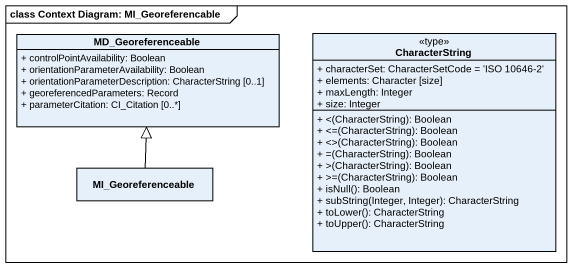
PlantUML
@startuml
mainframe class Context Diagram: MI_Georeferencable
hide circle
hide empty members
skinparam classAttributeIconSize 0
class MD_Georeferenceable {
  + controlPointAvailability: Boolean
  + orientationParameterAvailability: Boolean
  + orientationParameterDescription: CharacterString [0..1]
  + georeferencedParameters: Record
  + parameterCitation: CI_Citation [0..*]
}
class CharacterString <<type>> {
  + characterSet: CharacterSetCode = 'ISO 10646-2'
  + elements: Character [size]
  + maxLength: Integer
  + size: Integer
  + <(CharacterString): Boolean
  + <=(CharacterString): Boolean
  + <>(CharacterString): Boolean
  + =(CharacterString): Boolean
  + >(CharacterString): Boolean
  + >=(CharacterString): Boolean
  + isNull(): Boolean
  + subString(Integer, Integer): CharacterString
  + toLower(): CharacterString
  + toUpper(): CharacterString
}
class MI_Georeferenceable
MI_Georeferenceable -up-|> MD_Georeferenceable
@enduml
